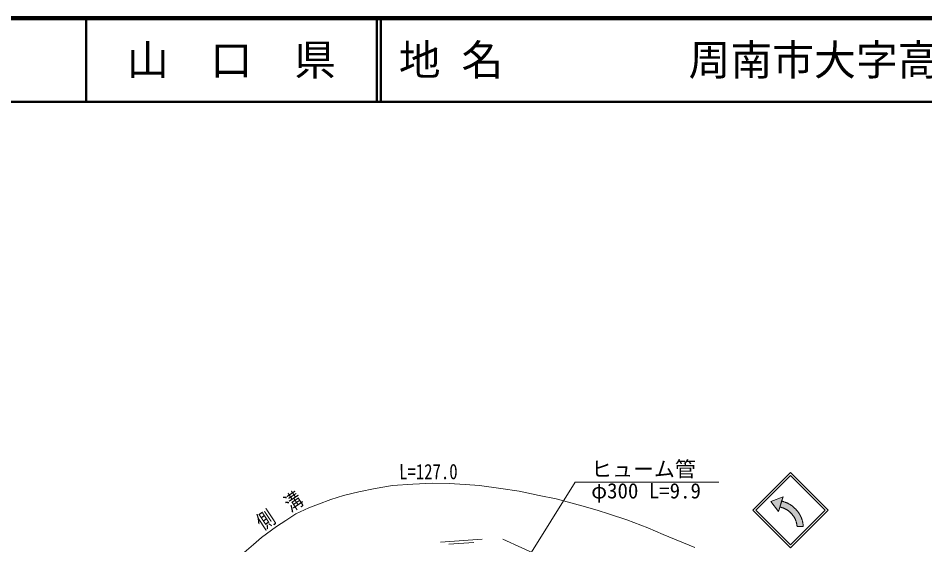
# Model space of a CAD drawing. Units: millimetres, scale not verified. Extents: x 40000 to 680000, y 20000 to 380000.
# Drawn here: x 324884 to 433269, y 317035 to 380000 of the extents above; entities that cross this region are included whole.
import ezdxf
from ezdxf.enums import TextEntityAlignment as Align

# ---------------------------------------------------------------- set-up
doc = ezdxf.new("R2010")
doc.units = ezdxf.units.MM
doc.header["$LTSCALE"] = 1000
for name, color, linetype, lineweight in [('M-BGD', 7, 'Continuous', 13), ('M-STR-HTXT', 7, 'Continuous', 13), ('M-STR-STRC', 7, 'Continuous', 13), ('M-TTL', 2, 'Continuous', 140), ('M-TTL-LINE', 7, 'Continuous', 50)]:
    doc.layers.add(name, color=color, linetype=linetype, lineweight=lineweight)
doc.layers.add('M-TTL-TXT', color=7, linetype='Continuous')
doc.styles.add('ＭＳ ゴシック', font='')
doc.styles.get('ＭＳ ゴシック').set_extended_font_data('MS Gothic')

msp = doc.modelspace()

# ---------------------------------------------------------------- hatches: boundary and pattern name
at = {"layer": 'M-STR-STRC'}
for points in [[(416149, 322264), (416315, 322783), (414845, 322219), (415756, 321035), (415922, 321554), (415922, 321554)], [(416153, 322277), (416153, 322277), (416315, 322783), (414845, 322219), (415756, 321035), (415922, 321554), (415922, 321554)], [(418054, 321052), (418018, 321098), (417981, 321143), (417943, 321187), (417905, 321231), (417866, 321274), (417826, 321316), (417786, 321358), (417745, 321399), (417703, 321439), (417660, 321478), (417617, 321517), (417573, 321555), (417528, 321592), (417483, 321629), (417437, 321664), (417391, 321699), (417344, 321733), (417296, 321766), (417248, 321798), (417199, 321830), (417150, 321860), (417100, 321890), (417049, 321919), (416998, 321947), (416947, 321974), (416895, 322000), (416843, 322025), (416790, 322050), (416737, 322073), (416684, 322096), (416630, 322117), (416575, 322138), (416521, 322158), (416466, 322176), (416410, 322194), (416355, 322211), (416299, 322227), (416243, 322241), (416186, 322255), (416149, 322264), (415922, 321554), (415926, 321553), (415970, 321544), (416014, 321534), (416058, 321523), (416102, 321512), (416145, 321500), (416188, 321487), (416231, 321473), (416274, 321458), (416317, 321443), (416359, 321427), (416401, 321410), (416442, 321393), (416484, 321375), (416525, 321356), (416565, 321336), (416606, 321316), (416645, 321295), (416685, 321273), (416724, 321251), (416763, 321228), (416801, 321204), (416839, 321180), (416877, 321154), (416914, 321129), (416951, 321102), (416987, 321075), (417022, 321048), (417058, 321019), (417092, 320991), (417126, 320961), (417160, 320931), (417193, 320900), (417226, 320869), (417258, 320837), (417289, 320805), (417320, 320772), (417351, 320739), (417380, 320705), (417409, 320670), (417438, 320636), (417466, 320600), (417493, 320564), (417520, 320528), (417546, 320491), (417571, 320454), (417596, 320416), (417620, 320378), (417644, 320339), (417666, 320300), (417688, 320261), (417710, 320221), (417730, 320181), (417750, 320140), (417770, 320100), (417788, 320058), (417806, 320017), (417823, 319975), (417839, 319933), (417855, 319891), (417870, 319848), (417884, 319805), (417897, 319762), (417910, 319719), (417922, 319675), (417933, 319632), (417943, 319588), (417953, 319544), (417962, 319499), (417970, 319455), (417977, 319410), (417983, 319366), (417989, 319321), (417994, 319276), (417998, 319231), (418741, 319232), (418737, 319290), (418732, 319348), (418726, 319406), (418718, 319463), (418710, 319521), (418701, 319578), (418690, 319635), (418679, 319692), (418667, 319749), (418654, 319806), (418639, 319862), (418624, 319918), (418608, 319974), (418591, 320029), (418573, 320084), (418553, 320139), (418533, 320194), (418512, 320248), (418490, 320302), (418468, 320355), (418444, 320408), (418419, 320460), (418393, 320513), (418367, 320564), (418339, 320615), (418311, 320666), (418282, 320716), (418252, 320766), (418221, 320815), (418189, 320864), (418156, 320912), (418123, 320959), (418089, 321006)]]:
    msp.add_hatch(color=256, dxfattribs=at).paths.add_polyline_path(points)

# ---------------------------------------------------------------- linework, layer by layer
at = {"layer": 'M-BGD'}
for p, q in [((380342, 317702), (375354, 317353)), ((387382, 315651), (382829, 317717)), ((379365, 317333), (376372, 317124))]:
    msp.add_line(p, q, dxfattribs=at)
at = {"layer": 'M-STR-HTXT'}
for points in [[(351638, 315865), (353007, 317065), (353974, 317899), (355774, 319230), (356902, 319949), (358078, 320727), (359621, 321442), (360796, 321917), (362275, 322455), (363787, 322936), (365626, 323390), (367579, 323763), (369649, 324120), (372074, 324307), (374401, 324395), (376417, 324370), (378305, 324264), (380023, 324129), (382589, 323774), (384771, 323445), (387175, 322954), (389186, 322541), (392275, 321711), (394085, 321172), (395562, 320708), (397629, 320013), (400163, 319060), (401991, 318276), (405770, 316730)], [(376744, 300918), (391487, 324532), (408660, 324532)]]:
    msp.add_lwpolyline(points, dxfattribs=at)
at = {"layer": 'M-STR-STRC'}
for p, q in [((412721, 321186), (417221, 325686)), ((413075, 321186), (417221, 325332)), ((421722, 321186), (417221, 325686)), ((421368, 321186), (417221, 325332)), ((416315, 322783), (414845, 322219)), ((414845, 322219), (415756, 321035)), ((415756, 321035), (416315, 322783)), ((412721, 321186), (417221, 316685)), ((413075, 321186), (417221, 317039)), ((417221, 317039), (421368, 321186)), ((417222, 316686), (421722, 321186)), ((418741, 319232), (417998, 319231))]:
    msp.add_line(p, q, dxfattribs=at)
for points in [[(416315, 322783), (414845, 322219), (415756, 321035)], [(416315, 322783), (414845, 322219), (415756, 321035)], [(416149, 322264), (416315, 322783), (414845, 322219), (415756, 321035), (415922, 321554)], [(416149, 322264), (415922, 321554), (415922, 321554), (415926, 321553), (415970, 321544), (416014, 321534), (416058, 321523), (416102, 321512), (416145, 321500), (416188, 321487), (416231, 321473), (416274, 321458), (416317, 321443), (416359, 321427), (416401, 321410), (416442, 321393), (416484, 321375), (416525, 321356), (416565, 321336), (416606, 321316), (416645, 321295), (416685, 321273), (416724, 321251), (416763, 321228), (416801, 321204), (416839, 321180), (416877, 321154), (416914, 321129), (416951, 321102), (416987, 321075), (417022, 321048), (417058, 321019), (417092, 320991), (417126, 320961), (417160, 320931), (417193, 320900), (417226, 320869), (417258, 320837), (417289, 320805), (417320, 320772), (417351, 320739), (417380, 320705), (417409, 320670), (417438, 320636), (417466, 320600), (417493, 320564), (417520, 320528), (417546, 320491), (417571, 320454), (417596, 320416), (417620, 320378), (417644, 320339), (417666, 320300), (417688, 320261), (417710, 320221), (417730, 320181), (417750, 320140), (417770, 320100), (417788, 320058), (417806, 320017), (417823, 319975), (417839, 319933), (417855, 319891), (417870, 319848), (417884, 319805), (417897, 319762), (417910, 319719), (417922, 319675), (417933, 319632), (417943, 319588), (417953, 319544), (417962, 319499), (417970, 319455), (417977, 319410), (417983, 319366), (417989, 319321), (417994, 319276), (417998, 319231), (417998, 319231), (418741, 319232), (418741, 319232), (418737, 319290), (418732, 319348), (418726, 319406), (418718, 319463), (418710, 319521), (418701, 319578), (418690, 319635), (418679, 319692), (418667, 319749), (418654, 319806), (418639, 319862), (418624, 319918), (418608, 319974), (418591, 320029), (418573, 320084), (418553, 320139), (418533, 320194), (418512, 320248), (418490, 320302), (418468, 320355), (418444, 320408), (418419, 320460), (418393, 320513), (418367, 320564), (418339, 320615), (418311, 320666), (418282, 320716), (418252, 320766), (418221, 320815), (418189, 320864), (418156, 320912), (418123, 320959), (418089, 321006), (418054, 321052), (418018, 321098), (417981, 321143), (417943, 321187), (417905, 321231), (417866, 321274), (417826, 321316), (417786, 321358), (417745, 321399), (417703, 321439), (417660, 321478), (417617, 321517), (417573, 321555), (417528, 321592), (417483, 321629), (417437, 321664), (417391, 321699), (417344, 321733), (417296, 321766), (417248, 321798), (417199, 321830), (417150, 321860), (417100, 321890), (417049, 321919), (416998, 321947), (416947, 321974), (416895, 322000), (416843, 322025), (416790, 322050), (416737, 322073), (416684, 322096), (416630, 322117), (416575, 322138), (416521, 322158), (416466, 322176), (416410, 322194), (416355, 322211), (416299, 322227), (416243, 322241), (416186, 322255)]]:
    msp.add_lwpolyline(points, close=True, dxfattribs=at)
at = {"layer": 'M-TTL'}
msp.add_line((680000, 380000), (40000, 380000), dxfattribs=at)
at = {"layer": 'M-TTL-LINE'}
for p, q in [((333000, 380000), (333000, 370000)), ((367750, 380000), (367750, 370000)), ((368250, 380000), (368250, 370000)), ((40000, 370000), (680000, 370000))]:
    msp.add_line(p, q, dxfattribs=at)

# ---------------------------------------------------------------- texts
at = {"layer": 'M-STR-HTXT', "style": 'ＭＳ ゴシック', "width": 0.8}
for s, rotation, p in [('L=127.0', 0.205, (373929, 324326)), ('側\u3000溝', 33.478, (356931, 319906))]:
    msp.add_text(s, height=1833, rotation=rotation, dxfattribs=at).set_placement(p, align=Align.BOTTOM_CENTER)
at = {"layer": 'M-STR-HTXT', "style": 'ＭＳ ゴシック'}
for s, p in [('ヒューム管', (393387, 324632)), ('φ300 L=9.9', (393387, 322032))]:
    msp.add_text(s, height=1833, dxfattribs=at).set_placement(p, align=Align.BOTTOM_LEFT)
at = {"layer": 'M-TTL-TXT', "style": 'ＭＳ ゴシック'}
msp.add_text('山\u3000口\u3000県', height=3666, dxfattribs=at).set_placement((350375, 375000), align=Align.MIDDLE_CENTER)
for s, p in [('地 名', (370380, 375000)), ('周南市大字高瀬', (405024, 375000))]:
    msp.add_text(s, height=3666, dxfattribs=at).set_placement(p, align=Align.MIDDLE_LEFT)

doc.saveas('drawing.dxf')
